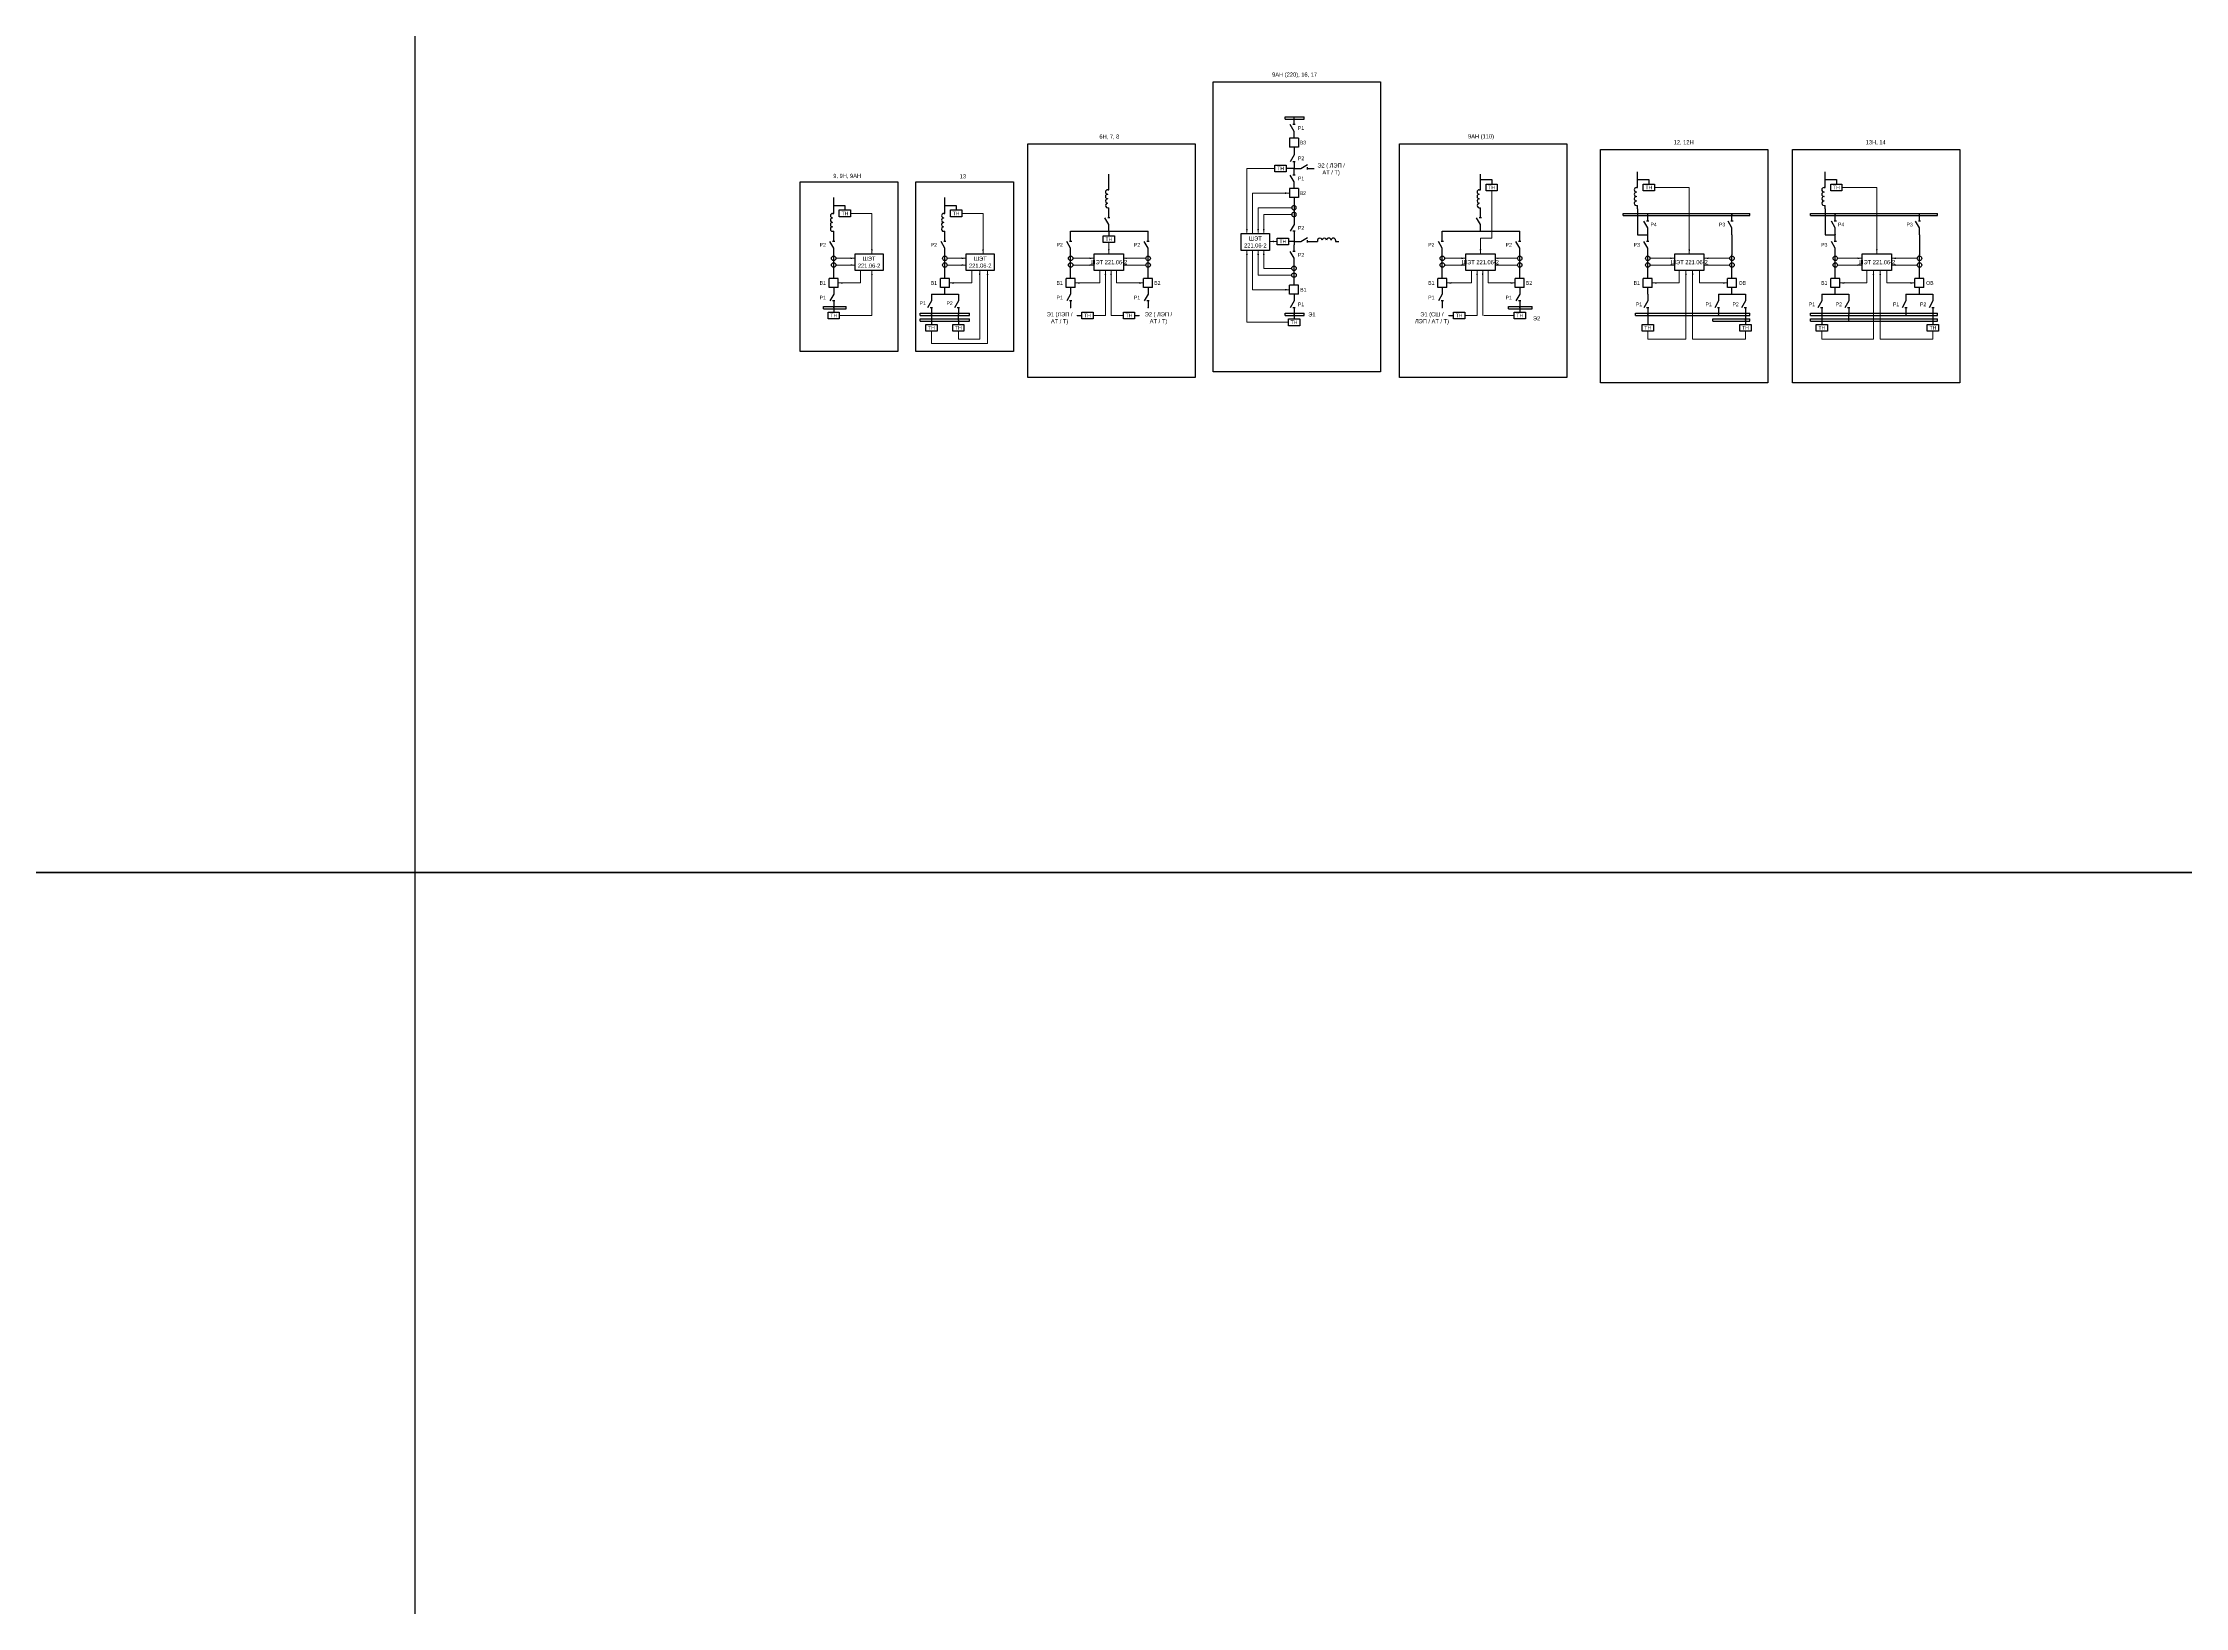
# Model space of a CAD drawing. Header units: millimetres. Extents: x -14593 to 14732, y -17400 to 5232.
# Drawn here: x 5794 to 7702, y -8593 to -7200 of the extents above; entities that cross this region are included whole.
import ezdxf
from ezdxf.enums import TextEntityAlignment as Align

# ---------------------------------------------------------------- set-up
doc = ezdxf.new("R2010")
doc.units = ezdxf.units.MM
doc.layers.add('Основная', color=7, linetype='Continuous', lineweight=30)
doc.layers.add('Тонкая', color=7, linetype='Continuous', lineweight=18)
doc.styles.add('Narrow', font='ARIALN.TTF')
doc.styles.add('Вывод', font='tahoma.ttf', dxfattribs={"height": 2.5})
doc.styles.add('Компонент', font='ARIALN.TTF', dxfattribs={"height": 3.5})

# ---------------------------------------------------------------- blocks, each defined once
blk = doc.blocks.new('*U80')
at = {"color": 0, "linetype": 'ByBlock'}
for p, q in [((0, 0), (-8, 0)), ((-8, -8), (-8, 0)), ((0, -8), (0, 0)), ((0, -8), (-8, -8))]:
    blk.add_line(p, q, dxfattribs=at)
at = {"layer": 'Основная', "style": 'Компонент'}
blk.add_attdef('ОУ', text='', height=3.5, dxfattribs=at).set_placement((-15, -3), align=Align.MIDDLE_CENTER)
blk = doc.blocks.new('*U18')
at = {"color": 0, "linetype": 'ByBlock'}
blk.add_line((0, 0), (6, 3.4), dxfattribs=at)
blk = doc.blocks.new('*U10')
at = {"color": 0}
blk.add_line((0, -1), (0, 1), dxfattribs=at)
blk = doc.blocks.new('*U79')
at = {"color": 0, "linetype": 'ByBlock'}
for p, q in [((0, 3), (0, 9)), ((0, -9), (0, -3))]:
    blk.add_line(p, q, dxfattribs=at)
at = {"color": 0, "linetype": 'ByBlock', "ltscale": 0.25, "rotation": 89.99999999999999}
for name, p in [('*U18', (0, -3)), ('*U10', (0, 3))]:
    blk.add_blockref(name, p, dxfattribs=at)
at = {"layer": 'Основная'}
for tag, height, style, p in [('ОУ', 3.5, 'Компонент', (-12, 0)), ('В1', 2.5, 'Вывод', (2, 7)), ('В2', 2.5, 'Вывод', (2, -7))]:
    blk.add_attdef(tag, text='', height=height, dxfattribs=dict(at, style=style)).set_placement(p, align=Align.MIDDLE_CENTER)
blk = doc.blocks.new('*U86')
at = {"linetype": 'ByBlock'}
blk.add_circle((0, 0), 2, dxfattribs=at)
at = {"layer": 'Основная', "color": 0, "linetype": 'ByBlock', "lineweight": -2}
blk.add_line((0, -3), (0, 3), dxfattribs=at)
at = {"layer": 'Основная', "linetype": 'ByBlock', "style": 'Компонент'}
blk.add_attdef('ОУ', text='', height=3.5, dxfattribs=at).set_placement((-6, 0), align=Align.MIDDLE_CENTER)
blk = doc.blocks.new('*U83')
at = {"ltscale": 0.25}
for p, q in [((0, 8), (1, 8)), ((0, -8), (1, -8))]:
    blk.add_line(p, q, dxfattribs=at)
for centre, major_axis, start_param, end_param in [((0, -2), (-2, 0), 4.712389, 7.853982), ((0, 6), (0, -2), 3.141593, 6.283185), ((0, 2), (0, -2), 3.141593, 6.283185), ((0, -6), (-2, 0), 4.712389, 7.853982)]:
    blk.add_ellipse(centre, major_axis=major_axis, ratio=1, start_param=start_param, end_param=end_param, dxfattribs=at)
at = {"layer": 'Основная'}
for tag, height, style, p in [('ОУ', 3.5, 'Компонент', (-6, 0)), ('В1', 2.5, 'Вывод', (5, 6)), ('В2', 2.5, 'Вывод', (5, -6))]:
    blk.add_attdef(tag, text='', height=height, dxfattribs=dict(at, style=style)).set_placement(p, align=Align.MIDDLE_CENTER)
blk = doc.blocks.new('*U81')
at = {"color": 0, "linetype": 'ByBlock'}
for p, q in [((0, 9), (0, 3)), ((0, -3), (0, -9))]:
    blk.add_line(p, q, dxfattribs=at)
at = {"color": 0, "linetype": 'ByBlock', "ltscale": 0.25, "xscale": -1, "rotation": 90}
for name, p in [('*U18', (0, 3)), ('*U10', (0, -3))]:
    blk.add_blockref(name, p, dxfattribs=at)
at = {"layer": 'Основная'}
for tag, height, style, p in [('ОУ', 3.5, 'Компонент', (-12, 0)), ('В2', 2.5, 'Вывод', (2, 7)), ('В1', 2.5, 'Вывод', (2, -7))]:
    blk.add_attdef(tag, text='', height=height, dxfattribs=dict(at, style=style)).set_placement(p, align=Align.MIDDLE_CENTER)
blk = doc.blocks.new('*U85')
at = {"color": 0, "linetype": 'ByBlock'}
for p, q in [((0, 0), (113, 0)), ((0, -2), (0, 0)), ((113, -2), (113, 0)), ((0, -2), (113, -2))]:
    blk.add_line(p, q, dxfattribs=at)
at = {"layer": 'Основная', "style": 'Компонент'}
blk.add_attdef('ОШ', text='', height=3.5, dxfattribs=at).set_placement((6, 4), align=Align.MIDDLE_CENTER)
blk = doc.blocks.new('*U82')
at = {"color": 0, "linetype": 'ByBlock'}
for p, q in [((0, 0), (20, 0)), ((0, -2), (0, 0)), ((20, -2), (20, 0)), ((0, -2), (20, -2))]:
    blk.add_line(p, q, dxfattribs=at)
at = {"layer": 'Основная', "style": 'Компонент'}
blk.add_attdef('ОШ', text='', height=3.5, dxfattribs=at).set_placement((6, 4), align=Align.MIDDLE_CENTER)
blk = doc.blocks.new('*U163')
at = {"color": 0, "linetype": 'ByBlock'}
for p, q in [((0, 0), (44, 0)), ((0, -2), (0, 0)), ((44, -2), (44, 0)), ((0, -2), (44, -2))]:
    blk.add_line(p, q, dxfattribs=at)
at = {"layer": 'Основная', "style": 'Компонент'}
blk.add_attdef('ОШ', text='', height=3.5, dxfattribs=at).set_placement((6, 4), align=Align.MIDDLE_CENTER)
blk = doc.blocks.new('*U164')
at = {"color": 0, "linetype": 'ByBlock'}
for p, q in [((0, 0), (21, 0)), ((0, -2), (0, 0)), ((21, -2), (21, 0)), ((0, -2), (21, -2))]:
    blk.add_line(p, q, dxfattribs=at)
at = {"layer": 'Основная', "style": 'Компонент'}
blk.add_attdef('ОШ', text='', height=3.5, dxfattribs=at).set_placement((6, 4), align=Align.MIDDLE_CENTER)
blk = doc.blocks.new('*U84')
at = {"color": 0, "linetype": 'ByBlock'}
for p, q in [((0, 0), (113, 0)), ((0, -2), (0, 0)), ((113, -2), (113, 0)), ((0, -2), (113, -2))]:
    blk.add_line(p, q, dxfattribs=at)
at = {"layer": 'Основная', "style": 'Компонент'}
blk.add_attdef('ОШ', text='', height=3.5, dxfattribs=at).set_placement((6, 4), align=Align.MIDDLE_CENTER)
blk = doc.blocks.new('*U166')
at = {"color": 0, "linetype": 'ByBlock'}
for p, q in [((0, 0), (102, 0)), ((0, -2), (0, 0)), ((102, -2), (102, 0)), ((0, -2), (102, -2))]:
    blk.add_line(p, q, dxfattribs=at)
at = {"layer": 'Основная', "style": 'Компонент'}
blk.add_attdef('ОШ', text='', height=3.5, dxfattribs=at).set_placement((6, 4), align=Align.MIDDLE_CENTER)
blk = doc.blocks.new('*U165')
at = {"color": 0, "linetype": 'ByBlock'}
for p, q in [((0, 0), (33, 0)), ((0, -2), (0, 0)), ((33, -2), (33, 0)), ((0, -2), (33, -2))]:
    blk.add_line(p, q, dxfattribs=at)
at = {"layer": 'Основная', "style": 'Компонент'}
blk.add_attdef('ОШ', text='', height=3.5, dxfattribs=at).set_placement((6, 4), align=Align.MIDDLE_CENTER)
blk = doc.blocks.new('*U208')
at = {"color": 0, "linetype": 'ByBlock'}
for p, q in [((0, 0), (17, 0)), ((0, -2), (0, 0)), ((17, -2), (17, 0)), ((0, -2), (17, -2))]:
    blk.add_line(p, q, dxfattribs=at)
at = {"layer": 'Основная', "style": 'Компонент'}
blk.add_attdef('ОШ', text='', height=3.5, dxfattribs=at).set_placement((6, 4), align=Align.MIDDLE_CENTER)

msp = doc.modelspace()

# ---------------------------------------------------------------- linework, layer by layer
at = {"layer": 'Основная'}
for points in [[(6125, 1546), (6125, -16118)], [(6908, -7293), (6908, -7299)], [(6743, -7331), (6743, -7317)], [(6908, -7312), (6901, -7312)], [(7074, -7331), (7074, -7317)], [(7074, -7322), (7084, -7322)], [(7084, -7322), (7084, -7326)], [(7214, -7329), (7214, -7315)], [(7214, -7322), (7224, -7322)], [(7224, -7322), (7224, -7326)], [(7381, -7329), (7381, -7315)], [(7381, -7322), (7391, -7322)], [(7391, -7322), (7391, -7326)], [(6498, -7352), (6498, -7338)], [(6498, -7345), (6508, -7345)], [(6508, -7345), (6508, -7349)], [(6597, -7352), (6597, -7338)], [(6597, -7345), (6607, -7345)], [(6607, -7345), (6607, -7349)], [(6908, -7338), (6908, -7344)], [(7214, -7348), (7214, -7345)], [(7381, -7348), (7381, -7345)], [(6743, -7350), (6743, -7347)], [(7074, -7350), (7074, -7347)], [(7214, -7348), (7214, -7371)], [(7381, -7348), (7381, -7371)], [(6498, -7371), (6498, -7368)], [(6597, -7371), (6597, -7368)], [(6709, -7371), (6709, -7368)], [(6709, -7368), (6778, -7368)], [(6743, -7368), (6743, -7372)], [(6778, -7371), (6778, -7368)], [(6908, -7377), (6903, -7377)], [(6908, -7374), (6908, -7380)], [(6926, -7377), (6929, -7377)], [(6945, -7377), (6948, -7377)], [(7040, -7371), (7040, -7368)], [(7040, -7368), (7109, -7368)], [(7109, -7371), (7109, -7368)], [(7214, -7371), (7223, -7371)], [(7298, -7371), (7298, -7389)], [(7381, -7371), (7390, -7371)], [(7465, -7371), (7465, -7389)], [(6498, -7410), (6498, -7401)], [(6597, -7410), (6597, -7401)], [(6709, -7410), (6709, -7401)], [(6778, -7410), (6778, -7401)], [(7040, -7410), (7040, -7401)], [(7109, -7410), (7109, -7401)], [(7223, -7410), (7223, -7401)], [(7298, -7410), (7298, -7401)], [(7390, -7410), (7390, -7401)], [(7465, -7410), (7465, -7401)], [(6597, -7424), (6597, -7418)], [(6908, -7416), (6908, -7410)], [(7223, -7424), (7223, -7418)], [(7298, -7424), (7298, -7418)], [(7390, -7424), (7390, -7418)], [(7465, -7424), (7465, -7418)], [(6498, -7436), (6498, -7440)], [(6585, -7424), (6609, -7424)], [(7109, -7436), (7109, -7440)], [(7286, -7424), (7310, -7424)], [(7378, -7424), (7402, -7424)], [(7453, -7424), (7477, -7424)], [(6585, -7442), (6585, -7451)], [(6609, -7447), (6609, -7442)], [(6609, -7447), (6609, -7451)], [(6715, -7443), (6719, -7443)], [(6766, -7443), (6770, -7443)], [(6908, -7442), (6908, -7446)], [(7046, -7443), (7050, -7443)], [(7223, -7442), (7223, -7451)], [(7310, -7442), (7310, -7451)], [(7378, -7442), (7378, -7451)], [(7402, -7447), (7402, -7442)], [(7477, -7442), (7477, -7451)]]:
    msp.add_lwpolyline(points, dxfattribs=at)
at = {"layer": 'Основная', "color": 1}
for points in [[(6836, -7235), (6985, -7235), (6985, -7493), (6836, -7493)], [(6671, -7290), (6820, -7290), (6820, -7498), (6671, -7498)]]:
    msp.add_lwpolyline(points, close=True, dxfattribs=at)
at = {"layer": 'Основная', "ltscale": 0.25, "const_width": 0.6}
for points in [[(6907.7, -7267, -1), (6908.3, -7267, -1)], [(6907.7, -7312, -1), (6908.3, -7312, -1)], [(7073.7, -7322, 1), (7074.3, -7322, 1)], [(7213.7, -7322, 1), (7214.3, -7322, 1)], [(7380.7, -7322, 1), (7381.3, -7322, 1)], [(6497.7, -7345, 1), (6498.3, -7345, 1)], [(6596.7, -7345, 1), (6597.3, -7345, 1)], [(7222.7, -7353, 1), (7223.3, -7353, 1)], [(7297.7, -7353, 1), (7298.3, -7353, 1)], [(7389.7, -7353, 1), (7390.3, -7353, 1)], [(7464.7, -7353, 1), (7465.3, -7353, 1)], [(6742.7, -7368, 1), (6743.3, -7368, 1)], [(6742.7, -7368, 1), (6743.3, -7368, 1)], [(6907.7, -7377, 1), (6908.3, -7377, 1)], [(6907.7, -7377, 1), (6908.3, -7377, 1)], [(7073.7, -7368, 1), (7074.3, -7368, 1)], [(7073.7, -7368, 1), (7074.3, -7368, 1)], [(7222.7, -7371, 1), (7223.3, -7371, 1)], [(7389.7, -7371, 1), (7390.3, -7371, 1)], [(6497.7, -7436, 1), (6498.3, -7436, 1)], [(6596.7, -7424, 1), (6597.3, -7424, 1)], [(6708.7, -7436, 1), (6709.3, -7436, 1)], [(6777.7, -7436, 1), (6778.3, -7436, 1)], [(7039.7, -7436, 1), (7040.3, -7436, 1)], [(7108.7, -7436, 1), (7109.3, -7436, 1)], [(7297.7, -7424, 1), (7298.3, -7424, 1)], [(7389.7, -7424, 1), (7390.3, -7424, 1)], [(7464.7, -7424, 1), (7465.3, -7424, 1)], [(6584.7, -7442, 1), (6585.3, -7442, 1)], [(6608.7, -7447, 1), (6609.3, -7447, 1)], [(6714.7, -7443, 1), (6715.3, -7443, 1)], [(6769.7, -7443, 1), (6770.3, -7443, 1)], [(6907.7, -7442, 1), (6908.3, -7442, 1)], [(7045.7, -7443, 1), (7046.3, -7443, 1)], [(7222.7, -7442, 1), (7223.3, -7442, 1)], [(7285.7, -7442, 1), (7286.3, -7442, 1)], [(7309.7, -7447, 1), (7310.3, -7447, 1)], [(7377.7, -7442, 1), (7378.3, -7442, 1)], [(7401.7, -7447, 1), (7402.3, -7447, 1)], [(7452.7, -7442, 1), (7453.3, -7442, 1)], [(7476.7, -7447, 1), (7477.3, -7447, 1)]]:
    msp.add_lwpolyline(points, format="xyb", close=True, dxfattribs=at)
at = {"layer": 'Основная', "color": 3}
for points in [[(7002, -7290), (7151, -7290), (7151, -7498), (7002, -7498)], [(7181, -7295), (7330, -7295), (7330, -7503), (7181, -7503)], [(7352, -7295), (7501, -7295), (7501, -7503), (7352, -7503)], [(6468, -7324), (6555, -7324), (6555, -7475), (6468, -7475)], [(6571, -7324), (6658, -7324), (6658, -7475), (6571, -7475)]]:
    msp.add_lwpolyline(points, close=True, dxfattribs=at)
at = {"layer": 'Основная'}
for points in [[(6891, -7309), (6901, -7309), (6901, -7315), (6891, -7315)], [(7079, -7326), (7089, -7326), (7089, -7332), (7079, -7332)], [(7219, -7326), (7229, -7326), (7229, -7332), (7219, -7332)], [(7386, -7326), (7396, -7326), (7396, -7332), (7386, -7332)], [(6503, -7349), (6513, -7349), (6513, -7355), (6503, -7355)], [(6602, -7349), (6612, -7349), (6612, -7355), (6602, -7355)], [(6738, -7372), (6748, -7372), (6748, -7378), (6738, -7378)], [(6861, -7370), (6886, -7370), (6886, -7385), (6861, -7385)], [(6893, -7374), (6903, -7374), (6903, -7380), (6893, -7380)], [(6517, -7388), (6542, -7388), (6542, -7403), (6517, -7403)], [(6616, -7388), (6641, -7388), (6641, -7403), (6616, -7403)], [(6730, -7388), (6756, -7388), (6756, -7403), (6730, -7403)], [(7061, -7388), (7087, -7388), (7087, -7403), (7061, -7403)], [(7247, -7388), (7273, -7388), (7273, -7403), (7247, -7403)], [(7414, -7388), (7440, -7388), (7440, -7403), (7414, -7403)], [(6493, -7440), (6503, -7440), (6503, -7446), (6493, -7446)], [(6719, -7440), (6729, -7440), (6729, -7446), (6719, -7446)], [(6756, -7440), (6766, -7440), (6766, -7446), (6756, -7446)], [(7050, -7440), (7060, -7440), (7060, -7446), (7050, -7446)], [(7104, -7440), (7114, -7440), (7114, -7446), (7104, -7446)], [(6580, -7451), (6590, -7451), (6590, -7457), (6580, -7457)], [(6604, -7451), (6614, -7451), (6614, -7457), (6604, -7457)], [(6903, -7446), (6913, -7446), (6913, -7452), (6903, -7452)], [(7218, -7451), (7228, -7451), (7228, -7457), (7218, -7457)], [(7305, -7451), (7315, -7451), (7315, -7457), (7305, -7457)], [(7373, -7451), (7383, -7451), (7383, -7457), (7373, -7457)], [(7472, -7451), (7482, -7451), (7482, -7457), (7472, -7457)]]:
    msp.add_lwpolyline(points, close=True, dxfattribs=at)
at = {"layer": 'Основная', "color": 2, "lineweight": 211}
msp.add_lwpolyline([(-12606, -7939), (14732, -7939)], dxfattribs=at)
at = {"layer": 'Тонкая'}
for points in [[(6866, -7369), (6866, -7312)], [(6866, -7312), (6891, -7312)], [(6904, -7334), (6871, -7334)], [(6871, -7334), (6871, -7370)], [(7084, -7332), (7084, -7374), (7074, -7374)], [(7260, -7329), (7229, -7329)], [(7260, -7329), (7260, -7388)], [(7427, -7329), (7396, -7329)], [(7427, -7329), (7427, -7388)], [(6513, -7352), (6532, -7352)], [(6532, -7352), (6532, -7388)], [(6612, -7352), (6631, -7352)], [(6631, -7352), (6631, -7388)], [(6876, -7369), (6876, -7347)], [(6876, -7347), (6906, -7347)], [(6881, -7369), (6881, -7353)], [(6881, -7353), (6906, -7353)], [(7238, -7352), (7263, -7352)], [(7405, -7352), (7430, -7352)], [(6743, -7378), (6743, -7388)], [(6886, -7377), (6893, -7377)], [(7074, -7374), (7074, -7388)], [(6500, -7392), (6517, -7392)], [(6500, -7398), (6517, -7398)], [(6522, -7403), (6522, -7414), (6502, -7414)], [(6532, -7443), (6532, -7403)], [(6599, -7392), (6616, -7392)], [(6599, -7398), (6616, -7398)], [(6621, -7403), (6621, -7414), (6601, -7414)], [(6628, -7464), (6628, -7403)], [(6635, -7468), (6635, -7403)], [(6711, -7392), (6730, -7392)], [(6711, -7398), (6730, -7398)], [(6735, -7403), (6735, -7414), (6713, -7414)], [(6740, -7403), (6740, -7443)], [(6745, -7443), (6745, -7403)], [(6750, -7403), (6750, -7414), (6774, -7414)], [(6776, -7392), (6756, -7392)], [(6776, -7398), (6756, -7398)], [(6866, -7449), (6866, -7385)], [(6871, -7385), (6871, -7420), (6904, -7420)], [(6876, -7407), (6876, -7385)], [(6881, -7401), (6881, -7385)], [(6881, -7401), (6906, -7401)], [(7042, -7392), (7061, -7392)], [(7042, -7398), (7061, -7398)], [(7066, -7403), (7066, -7414), (7044, -7414)], [(7071, -7403), (7071, -7443)], [(7076, -7443), (7076, -7403)], [(7081, -7403), (7081, -7414), (7105, -7414)], [(7107, -7392), (7087, -7392)], [(7107, -7398), (7087, -7398)], [(7225, -7392), (7247, -7392)], [(7225, -7398), (7247, -7398)], [(7251, -7414), (7251, -7403)], [(7257, -7464), (7257, -7403)], [(7263, -7464), (7263, -7403)], [(7269, -7414), (7269, -7403)], [(7296, -7392), (7273, -7392)], [(7296, -7398), (7273, -7398)], [(7392, -7392), (7414, -7392)], [(7392, -7398), (7414, -7398)], [(7418, -7414), (7418, -7403)], [(7424, -7464), (7424, -7403)], [(7430, -7464), (7430, -7403)], [(7436, -7414), (7436, -7403)], [(7463, -7392), (7440, -7392)], [(7463, -7398), (7440, -7398)], [(6876, -7407), (6906, -7407)], [(7251, -7414), (7251, -7414), (7227, -7414)], [(7269, -7414), (7269, -7414), (7294, -7414)], [(7418, -7414), (7418, -7414), (7394, -7414)], [(7436, -7414), (7436, -7414), (7461, -7414)], [(6503, -7443), (6532, -7443)], [(6585, -7457), (6585, -7468)], [(6609, -7457), (6609, -7464)], [(6740, -7443), (6729, -7443)], [(6745, -7443), (6756, -7443)], [(6866, -7449), (6903, -7449)], [(7071, -7443), (7060, -7443)], [(7077, -7443), (7104, -7443)], [(7223, -7457), (7223, -7464)], [(7310, -7457), (7310, -7464)], [(7378, -7457), (7378, -7464)], [(7477, -7457), (7477, -7464)], [(6635, -7468), (6585, -7468)], [(6609, -7464), (6628, -7464)], [(7223, -7464), (7257, -7464)], [(7263, -7464), (7310, -7464)], [(7378, -7464), (7424, -7464)], [(7430, -7464), (7477, -7464)]]:
    msp.add_lwpolyline(points, dxfattribs=at)
at = {"layer": 'Тонкая', "ltscale": 0.3}
for points in [[(6904, -7334, 0, 1.5, 0), (6900, -7334, 0, 0, 0)], [(6532, -7388, 0, 1.5, 0), (6532, -7384, 0, 0, 0)], [(6631, -7388, 0, 1.5, 0), (6631, -7384, 0, 0, 0)], [(6743, -7388, 0, 1.5, 0), (6743, -7384, 0, 0, 0)], [(6866, -7370, 0, 1.5, 0), (6866, -7366, 0, 0, 0)], [(6876, -7370, 0, 1.5, 0), (6876, -7366, 0, 0, 0)], [(6881, -7370, 0, 1.5, 0), (6881, -7366, 0, 0, 0)], [(6886, -7377, 0, 1.5, 0), (6890, -7377, 0, 0, 0)], [(7074, -7388, 0, 1.5, 0), (7074, -7384, 0, 0, 0)], [(7260, -7388, 0, 1.5, 0), (7260, -7384, 0, 0, 0)], [(7427, -7388, 0, 1.5, 0), (7427, -7384, 0, 0, 0)], [(6517, -7392, 0, 1.5, 0), (6513, -7392, 0, 0, 0)], [(6517, -7398, 0, 1.5, 0), (6513, -7398, 0, 0, 0)], [(6532, -7403, 0, 1.5, 0), (6532, -7407, 0, 0, 0)], [(6616, -7392, 0, 1.5, 0), (6612, -7392, 0, 0, 0)], [(6616, -7398, 0, 1.5, 0), (6612, -7398, 0, 0, 0)], [(6628, -7403, 0, 1.5, 0), (6628, -7407, 0, 0, 0)], [(6635, -7403, 0, 1.5, 0), (6635, -7407, 0, 0, 0)], [(6730, -7392, 0, 1.5, 0), (6726, -7392, 0, 0, 0)], [(6730, -7398, 0, 1.5, 0), (6726, -7398, 0, 0, 0)], [(6740, -7403, 0, 1.5, 0), (6740, -7407, 0, 0, 0)], [(6745, -7403, 0, 1.5, 0), (6745, -7407, 0, 0, 0)], [(6756, -7392, 0, 1.5, 0), (6759, -7392, 0, 0, 0)], [(6756, -7398, 0, 1.5, 0), (6759, -7398, 0, 0, 0)], [(6866, -7385, 0, 1.5, 0), (6866, -7389, 0, 0, 0)], [(6876, -7385, 0, 1.5, 0), (6876, -7389, 0, 0, 0)], [(6881, -7385, 0, 1.5, 0), (6881, -7389, 0, 0, 0)], [(7061, -7392, 0, 1.5, 0), (7057, -7392, 0, 0, 0)], [(7061, -7398, 0, 1.5, 0), (7057, -7398, 0, 0, 0)], [(7071, -7403, 0, 1.5, 0), (7071, -7407, 0, 0, 0)], [(7076, -7403, 0, 1.5, 0), (7076, -7407, 0, 0, 0)], [(7087, -7392, 0, 1.5, 0), (7090, -7392, 0, 0, 0)], [(7087, -7398, 0, 1.5, 0), (7090, -7398, 0, 0, 0)], [(7247, -7392, 0, 1.5, 0), (7243, -7392, 0, 0, 0)], [(7247, -7398, 0, 1.5, 0), (7243, -7398, 0, 0, 0)], [(7257, -7403, 0, 1.5, 0), (7257, -7407, 0, 0, 0)], [(7263, -7403, 0, 1.5, 0), (7263, -7407, 0, 0, 0)], [(7273, -7392, 0, 1.5, 0), (7277, -7392, 0, 0, 0)], [(7273, -7398, 0, 1.5, 0), (7277, -7398, 0, 0, 0)], [(7414, -7392, 0, 1.5, 0), (7410, -7392, 0, 0, 0)], [(7414, -7398, 0, 1.5, 0), (7410, -7398, 0, 0, 0)], [(7424, -7403, 0, 1.5, 0), (7424, -7407, 0, 0, 0)], [(7430, -7403, 0, 1.5, 0), (7430, -7407, 0, 0, 0)], [(7440, -7392, 0, 1.5, 0), (7444, -7392, 0, 0, 0)], [(7440, -7398, 0, 1.5, 0), (7444, -7398, 0, 0, 0)], [(6502, -7414, 0, 1.5, 0), (6506, -7414, 0, 0, 0)], [(6601, -7414, 0, 1.5, 0), (6605, -7414, 0, 0, 0)], [(6713, -7414, 0, 1.5, 0), (6717, -7414, 0, 0, 0)], [(6774, -7414, 0, 1.5, 0), (6770, -7414, 0, 0, 0)], [(6904, -7420, 0, 1.5, 0), (6900, -7420, 0, 0, 0)], [(7044, -7414, 0, 1.5, 0), (7048, -7414, 0, 0, 0)], [(7105, -7414, 0, 1.5, 0), (7101, -7414, 0, 0, 0)], [(7227, -7414, 0, 1.5, 0), (7231, -7414, 0, 0, 0)], [(7294, -7414, 0, 1.5, 0), (7290, -7414, 0, 0, 0)], [(7394, -7414, 0, 1.5, 0), (7398, -7414, 0, 0, 0)], [(7461, -7414, 0, 1.5, 0), (7457, -7414, 0, 0, 0)]]:
    msp.add_lwpolyline(points, format="xyseb", dxfattribs=at)

# ---------------------------------------------------------------- block references
at = {"layer": 'Основная', "ltscale": 0.25}
for name, p in [('*U208', (6900, -7266)), ('*U79', (6743, -7359)), ('*U79', (7074, -7359)), ('*U85', (7201, -7352)), ('*U79', (7223, -7362)), ('*U79', (7298, -7362)), ('*U85', (7368, -7352)), ('*U79', (7390, -7362)), ('*U79', (7465, -7362)), ('*U79', (6498, -7380)), ('*U79', (6597, -7380)), ('*U79', (6709, -7380)), ('*U79', (6778, -7380)), ('*U79', (6908, -7389)), ('*U79', (7040, -7380)), ('*U79', (7109, -7380)), ('*U79', (7223, -7380)), ('*U79', (7390, -7380)), ('*U86', (6498, -7392)), ('*U86', (6498, -7398)), ('*U86', (6597, -7392)), ('*U86', (6597, -7398)), ('*U86', (6709, -7392)), ('*U86', (6709, -7398)), ('*U86', (6778, -7392)), ('*U86', (6778, -7398)), ('*U86', (6908, -7401)), ('*U86', (7040, -7392)), ('*U86', (7040, -7398)), ('*U86', (7109, -7392)), ('*U86', (7109, -7398)), ('*U86', (7223, -7392)), ('*U86', (7223, -7398)), ('*U86', (7298, -7392)), ('*U86', (7298, -7398)), ('*U86', (7390, -7392)), ('*U86', (7390, -7398)), ('*U86', (7465, -7392)), ('*U86', (7465, -7398)), ('*U80', (6502, -7410)), ('*U81', (6498, -7427)), ('*U80', (6601, -7410)), ('*U80', (6713, -7410)), ('*U81', (6709, -7427)), ('*U80', (6782, -7410)), ('*U81', (6778, -7427)), ('*U80', (6912, -7416)), ('*U86', (6908, -7407)), ('*U80', (7044, -7410)), ('*U81', (7040, -7427)), ('*U80', (7113, -7410)), ('*U81', (7109, -7427)), ('*U80', (7227, -7410)), ('*U80', (7302, -7410)), ('*U80', (7394, -7410)), ('*U80', (7469, -7410)), ('*U82', (6489, -7435)), ('*U163', (6575, -7441)), ('*U81', (6585, -7433)), ('*U81', (6609, -7433)), ('*U208', (6900, -7441)), ('*U81', (6908, -7433)), ('*U164', (7099, -7435)), ('*U166', (7212, -7441)), ('*U81', (7223, -7433)), ('*U81', (7286, -7433)), ('*U81', (7310, -7433)), ('*U85', (7368, -7441)), ('*U81', (7378, -7433)), ('*U81', (7402, -7433)), ('*U81', (7453, -7433)), ('*U81', (7477, -7433)), ('*U163', (6575, -7446)), ('*U165', (7281, -7446)), ('*U84', (7368, -7446))]:
    msp.add_blockref(name, p, dxfattribs=at)
at = {"layer": 'Основная', "ltscale": 0.25, "xscale": -1, "rotation": 180}
for name, p in [('*U81', (6908, -7276)), ('*U80', (6912, -7293)), ('*U79', (6908, -7303)), ('*U81', (6908, -7321)), ('*U80', (6912, -7338)), ('*U86', (6908, -7347)), ('*U79', (6908, -7365)), ('*U86', (6908, -7353))]:
    msp.add_blockref(name, p, dxfattribs=at)
at = {"layer": 'Основная', "ltscale": 0.25, "rotation": 270}
for p in [(6917, -7312), (6917, -7377)]:
    msp.add_blockref('*U79', p, dxfattribs=at)
at = {"layer": 'Основная', "ltscale": 0.35}
for p in [(6742, -7339), (7073, -7339), (7213, -7337), (7380, -7337), (6497, -7360), (6596, -7360)]:
    msp.add_blockref('*U83', p, dxfattribs=at)
at = {"layer": 'Основная', "ltscale": 0.35, "rotation": 270}
msp.add_blockref('*U83', (6937, -7376), dxfattribs=at)

# ---------------------------------------------------------------- texts
at = {"layer": 'Основная', "style": 'Narrow'}
for s, p in [('Р1', (6917, -7276)), ('В3', (6918.6, -7289)), ('Р2', (6917, -7303)), ('Р1', (6917, -7321)), ('В2', (6918.6, -7334)), ('Р2', (6917, -7365)), ('Р4', (7231, -7362)), ('Р3', (7292, -7362)), ('Р4', (7398, -7362)), ('Р3', (7459, -7362)), ('Р2', (6491, -7380)), ('Р2', (6590, -7380)), ('Р2', (6702, -7380)), ('Р2', (6771, -7380)), ('Р2', (7033, -7380)), ('Р2', (7102, -7380)), ('Р3', (7216, -7380)), ('Р3', (7383, -7380)), ('Р2', (6917, -7389)), ('В1', (6491, -7414)), ('В1', (6590, -7414)), ('В1', (6702, -7414)), ('В2', (6789, -7414)), ('В1', (6919, -7420)), ('В1', (7033, -7414)), ('В2', (7120, -7414)), ('В1', (7216, -7414)), ('ОВ', (7310.5, -7414)), ('В1', (7383, -7414)), ('ОВ', (7477.5, -7414)), ('Р1', (6491, -7427)), ('Р1', (6580, -7432)), ('Р2', (6604, -7432)), ('Р1', (6702, -7427)), ('Р1', (6771, -7427)), ('Р1', (6917, -7433)), ('Р1', (7033, -7427)), ('Р1', (7102, -7427)), ('Р1', (7218, -7433)), ('Р1', (7280, -7433)), ('Р2', (7304, -7433)), ('Р1', (7372, -7433)), ('Р2', (7396, -7433)), ('Р1', (7447, -7433)), ('Р2', (7471, -7433))]:
    msp.add_text(s, height=3.3, dxfattribs=at).set_placement(p, align=Align.MIDDLE_RIGHT)
at = {"layer": 'Основная', "color": 3, "char_height": 3.7, "attachment_point": 5, "style": 'Narrow'}
for s, insert, width in [('9АН (220), 16, 17', (6908.5, -7229), 99), ('6Н, 7, 8', (6743.5, -7284), 99), ('9АН (110)', (7074.5, -7284), 99), ('12, 12Н', (7255, -7289), 25), ('13Н, 14', (7426, -7289), 25), ('9, 9Н, 9АН', (6510, -7319), 25), ('13', (6613, -7319), 25)]:
    msp.add_mtext(s, dxfattribs=dict(at, insert=insert, width=width))
at = {"layer": 'Основная', "attachment_point": 5, "style": 'Narrow'}
for s, insert, char_height, width in [('Э2 ( ЛЭП / АТ / Т)', (6941, -7313), 3.7, 26.5), ('ТН', (6896, -7312), 3.3, 10), ('ТН', (7084, -7329), 3.3, 10), ('ТН', (7224, -7329), 3.3, 10), ('ТН', (7391, -7329), 3.3, 10), ('ТН', (6508, -7352), 3.3, 10), ('ТН', (6607, -7352), 3.3, 10), ('ТН', (6743, -7375), 3.3, 10), ('ШЭТ 221.06-2', (6873.5, -7377.5), 3.7, 25), ('ТН', (6898, -7377), 3.3, 10), ('ШЭТ 221.06-2', (6529.5, -7395.5), 3.7, 25), ('ШЭТ 221.06-2', (6628.5, -7395.5), 3.7, 25), ('ШЭТ 221.06-2', (6743, -7395.5), 3.7, 26), ('ШЭТ 221.06-2', (7074, -7395.5), 3.7, 26), ('ШЭТ 221.06-2', (7260, -7395.5), 3.7, 26), ('ШЭТ 221.06-2', (7427, -7395.5), 3.7, 26), ('Э1 (ЛЭП / АТ / Т)', (6699.2, -7445.5), 3.7, 25.5), ('Э2 ( ЛЭП / АТ / Т)', (6787.2, -7445.5), 3.7, 26.5), ('Э1', (6923.9, -7442), 3.7, 10.25), ('Э1 (СШ / ЛЭП / АТ / Т)', (7030.8, -7445.5), 3.7, 26.5), ('ТН', (6498, -7443), 3.3, 10), ('ТН', (6585, -7454), 3.3, 10), ('ТН', (6609, -7454), 3.3, 10), ('ТН', (6724, -7443), 3.3, 10), ('ТН', (6761, -7443), 3.3, 10), ('ТН', (6908, -7449), 3.3, 10), ('ТН', (7055, -7443), 3.3, 10), ('ТН', (7109, -7443), 3.3, 10), ('Э2', (7124, -7445.5), 3.7, 26.5), ('ТН', (7223, -7454), 3.3, 10), ('ТН', (7310, -7454), 3.3, 10), ('ТН', (7378, -7454), 3.3, 10), ('ТН', (7477, -7454), 3.3, 10)]:
    msp.add_mtext(s, dxfattribs=dict(at, insert=insert, char_height=char_height, width=width))

doc.saveas('drawing.dxf')
